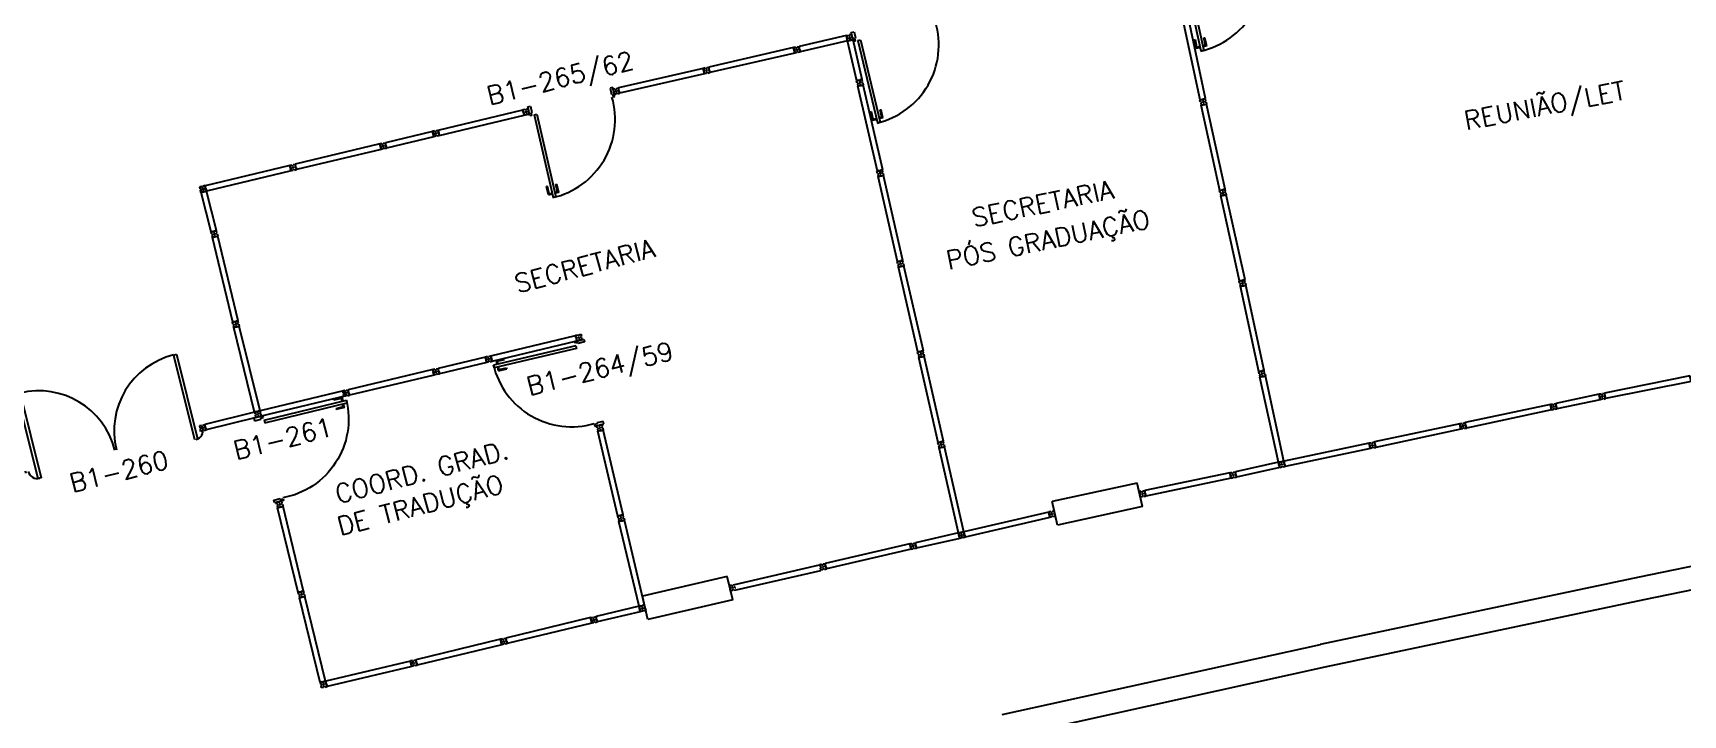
# Model space of a CAD drawing. Header units: millimetres. Extents: x 2958 to 3256, y 1036 to 1150.
# Drawn here: x 3011.17 to 3028.98, y 1114.37 to 1121.72 of the extents above; entities that cross this region are included whole.
import ezdxf

# ---------------------------------------------------------------- set-up
doc = ezdxf.new("R2010")
doc.units = ezdxf.units.MM
for name, color, linetype in [('BANC', 2, 'Continuous'), ('DIV', 2, 'Continuous'), ('ESC', 1, 'Continuous'), ('TEXTO', 2, 'Continuous'), ('TEXTO-ENDEREÇO', 2, 'Continuous')]:
    doc.layers.add(name, color=color, linetype=linetype)
doc.styles.add('UNB-100', font='simplex.shx', dxfattribs={"height": 0.2})
doc.styles.add('UNB-100-1', font='simplex.shx', dxfattribs={"height": 0.2})

# ---------------------------------------------------------------- blocks, each defined once
blk = doc.blocks.new('DIVMT-SLC')
for p, q in [((-0.03, 0.03), (-0.03, 0.006)), ((-0.008, 0.03), (-0.03, 0.03)), ((-0.0185, 0.006), (-0.03, 0.006)), ((-0.0185, -0.006), (-0.0185, 0.006)), ((-0.008, 0.03), (-0.008, 0.02)), ((-0.008, 0.02), (0.008, 0.02)), ((-0.0051, 0), (0.0051, 0)), ((0.0051, 0), (-0.0051, 0)), ((-0.0051, 0), (0.0051, 0)), ((0, -0.0051), (0, 0.0051)), ((0, 0.0051), (0, -0.0051)), ((0.008, 0.03), (0.008, 0.02)), ((0.008, 0.03), (0.03, 0.03)), ((0.0205, 0.006), (0.03, 0.006)), ((0.0205, -0.006), (0.0205, 0.006)), ((0.0205, 0.006), (0.0205, -0.006)), ((0.0205, 0.006), (0.03, 0.006)), ((0.97, 0.03), (0.03, 0.03)), ((0.03, 0.006), (0.03, 0.03)), ((0.03, -0.03), (0.03, 0.03)), ((0.03, -0.005), (0.03, 0.005)), ((0.97, -0.03), (0.97, 0.03)), ((0.97, 0.03), (0.97, 0.009)), ((0.97, 0.009), (0.97, 0.027)), ((0.9795, 0.006), (0.97, 0.006)), ((0.97, -0.005), (0.97, 0.005)), ((0.9795, 0.006), (0.9795, -0.006)), ((1.0051, 0), (0.9949, 0)), ((1, 0.0051), (1, -0.0051)), ((-0.0185, -0.006), (-0.03, -0.006)), ((-0.03, -0.03), (-0.03, -0.006)), ((-0.008, -0.03), (-0.03, -0.03)), ((-0.008, -0.03), (-0.008, -0.02)), ((-0.008, -0.02), (0.008, -0.02)), ((0.008, -0.03), (0.008, -0.02)), ((0.008, -0.03), (0.03, -0.03)), ((0.0205, -0.006), (0.03, -0.006)), ((0.0205, -0.006), (0.03, -0.006)), ((0.03, -0.006), (0.03, -0.03)), ((0.97, -0.03), (0.03, -0.03)), ((0.9795, -0.006), (0.97, -0.006)), ((0.97, -0.009), (0.97, -0.027))]:
    blk.add_line(p, q)
blk = doc.blocks.new('PDV2D-SLC')
at = {"layer": 'DIV'}
for p, q in [((0.03, 0.05), (0.06, 0.05)), ((0.03, 0.035), (0.03, 0.05)), ((0.03, -0.035), (0.03, 0.035)), ((0.06, 0.05), (0.06, -0.02)), ((0.941, 0.05), (0.941, -0.02)), ((0.971, 0.05), (0.941, 0.05)), ((0.971, 0.035), (0.971, 0.05)), ((0.971, -0.035), (0.971, 0.035)), ((0.03, -0.05), (0.03, -0.035)), ((0.05, -0.05), (0.03, -0.05)), ((0.05, -0.02), (0.06, -0.02)), ((0.05, -0.02), (0.05, -0.05)), ((0.079, -0.05), (0.109, -0.05)), ((0.079, -0.05), (0.079, -0.965)), ((0.109, -0.05), (0.109, -0.965)), ((0.951, -0.02), (0.941, -0.02)), ((0.951, -0.02), (0.951, -0.05)), ((0.951, -0.05), (0.971, -0.05)), ((0.971, -0.05), (0.971, -0.035)), ((0.109, -0.965), (0.079, -0.965))]:
    blk.add_line(p, q, dxfattribs=at)
at = {"layer": 'DIV', "color": 1}
for p, q in [((0.036, -0.925), (0.036, -0.835)), ((0.046, -0.835), (0.036, -0.835)), ((0.046, -0.915), (0.046, -0.835)), ((0.141, -0.915), (0.141, -0.835)), ((0.141, -0.835), (0.151, -0.835)), ((0.151, -0.925), (0.151, -0.835)), ((0.036, -0.925), (0.076, -0.925)), ((0.046, -0.915), (0.076, -0.915)), ((0.141, -0.915), (0.111, -0.915)), ((0.151, -0.925), (0.111, -0.925))]:
    blk.add_line(p, q, dxfattribs=at)
blk.add_arc((0.076, -0.1), 0.865, 270, 3.3214, dxfattribs=at)
blk = doc.blocks.new('ESCBSL-SLC')
for p, q in [((0.005, 3.105), (4.007, 3.105)), ((0.005, 3.105), (0.005, 2.905)), ((4.007, 3.105), (4.007, 0.005)), ((0.005, 2.905), (4.007, 2.905)), ((0.254, 1.755), (0.254, 2.905)), ((0.504, 1.755), (0.504, 2.905)), ((0.754, 1.755), (0.754, 2.905)), ((1.004, 1.755), (1.004, 2.905)), ((1.254, 1.755), (1.254, 2.905)), ((1.504, 1.755), (1.504, 2.905)), ((1.754, 1.755), (1.754, 2.905)), ((2.004, 1.755), (2.004, 2.905)), ((2.254, 1.755), (2.254, 2.905)), ((2.504, 1.755), (2.504, 2.905)), ((3.807, 2.905), (3.807, 0.005)), ((3.927, 2.905), (3.927, 0.005)), ((0.102, 1.755), (2.702, 1.755)), ((0.102, 1.755), (0.102, 1.655)), ((0.102, 1.655), (2.602, 1.655)), ((0.254, 1.555), (0.254, 1.655)), ((0.504, 1.555), (0.504, 1.655)), ((0.754, 1.555), (0.754, 1.655)), ((1.004, 1.555), (1.004, 1.655)), ((1.254, 1.555), (1.254, 1.655)), ((1.504, 1.555), (1.504, 1.655)), ((1.754, 1.555), (1.754, 1.655)), ((2.004, 1.555), (2.004, 1.655)), ((2.254, 1.555), (2.254, 1.655)), ((2.504, 1.252), (2.504, 1.655)), ((2.602, 1.655), (2.602, 1.252)), ((2.702, 1.755), (2.702, 1.152)), ((0.254, 1.555), (0.747, 1.555)), ((0.747, 1.555), (1.533, 1.555)), ((1.468, 1.555), (1.745, 1.555)), ((1.745, 1.555), (2.504, 1.555)), ((0.102, 1.252), (2.602, 1.252)), ((0.102, 1.252), (0.102, 1.152)), ((0.254, 1.352), (2.504, 1.352)), ((0.254, 1.252), (0.254, 1.352)), ((0.504, 1.252), (0.504, 1.352)), ((0.754, 1.252), (0.754, 1.352)), ((1.004, 1.252), (1.004, 1.352)), ((1.254, 1.252), (1.254, 1.352)), ((1.504, 1.252), (1.504, 1.352)), ((1.754, 1.252), (1.754, 1.352)), ((2.004, 1.252), (2.004, 1.352)), ((2.254, 1.252), (2.254, 1.352)), ((0.102, 1.152), (2.702, 1.152)), ((0.254, 0.005), (0.254, 1.152)), ((0.504, 0.005), (0.504, 1.152)), ((0.754, 0.005), (0.754, 1.152)), ((1.004, 0.005), (1.004, 1.152)), ((1.254, 0.005), (1.254, 1.152)), ((1.504, 0.005), (1.504, 1.152)), ((1.754, 0.005), (1.754, 1.152)), ((2.004, 0.005), (2.004, 1.152)), ((2.254, 0.005), (2.254, 1.152)), ((2.504, 0.005), (2.504, 1.152))]:
    blk.add_line(p, q)
blk = doc.blocks.new('PDVDP-SLC')
for p, q in [((0.112, 0.84), (0.112, -0.1)), ((0.147, 0.84), (0.112, 0.84)), ((0.147, 0.84), (0.147, -0.1)), ((1.853, 0.84), (1.888, 0.84)), ((1.853, 0.84), (1.853, -0.1)), ((1.888, 0.84), (1.888, -0.1)), ((0.009, 0), (-0.009, 0)), ((0, -0.012), (0, 0.01)), ((0.147, -0.1), (0.112, -0.1))]:
    blk.add_line(p, q)
for centre, radius, start, end in [((0.148, -0.002), 0.843, 0, 90), ((1.853, -0.002), 0.843, 90, 180), ((0.131, 0), 0.101, 180, 270), ((1.87, 0), 0.101, 270, 0)]:
    blk.add_arc(centre, radius, start, end)
blk = doc.blocks.new('MTT-SLC')
for p, q in [((-0.008, 0.03), (-0.03, 0.03)), ((-0.03, 0.03), (-0.03, 0.006)), ((-0.0185, 0.006), (-0.03, 0.006)), ((-0.0185, -0.006), (-0.0185, 0.006)), ((-0.008, 0.03), (-0.008, 0.02)), ((-0.008, 0.02), (0.008, 0.02)), ((-0.0051, 0), (0.0051, 0)), ((0, -0.0051), (0, 0.0051)), ((0.008, 0.03), (0.03, 0.03)), ((0.008, 0.03), (0.008, 0.02)), ((0.0205, -0.006), (0.0205, 0.006)), ((0.0205, 0.006), (0.03, 0.006)), ((0.03, 0.006), (0.03, 0.03)), ((-0.03, -0.03), (-0.03, -0.006)), ((-0.0185, -0.006), (-0.03, -0.006)), ((-0.008, -0.03), (-0.03, -0.03)), ((-0.008, -0.02), (0.008, -0.02)), ((-0.008, -0.03), (-0.008, -0.02)), ((0.008, -0.03), (0.008, -0.02)), ((0.008, -0.03), (0.03, -0.03)), ((0.0205, -0.006), (0.03, -0.006)), ((0.03, -0.006), (0.03, -0.03))]:
    blk.add_line(p, q)

msp = doc.modelspace()

# ---------------------------------------------------------------- linework, layer by layer
at = {"layer": 'BANC'}
for p, q in [((3031.955, 1116.553), (3028.507, 1115.854)), ((3032.005, 1116.308), (3028.557, 1115.609)), ((3028.505, 1115.853), (3025.063, 1115.125)), ((3028.557, 1115.609), (3025.114, 1114.88)), ((3025.061, 1115.124), (3021.625, 1114.366)), ((3025.114, 1114.88), (3021.679, 1114.122))]:
    msp.add_line(p, q, dxfattribs=at)
at = {"layer": 'DIV'}
for p, q in [((3019.4, 1121.569), (3019.379, 1121.564)), ((3019.379, 1121.564), (3019.384, 1121.541)), ((3019.395, 1121.544), (3019.384, 1121.541)), ((3019.398, 1121.532), (3019.395, 1121.544)), ((3019.4, 1121.569), (3019.402, 1121.56)), ((3019.402, 1121.56), (3019.418, 1121.563)), ((3019.41, 1121.541), (3019.42, 1121.543)), ((3019.42, 1121.543), (3019.41, 1121.541)), ((3019.41, 1121.541), (3019.42, 1121.543)), ((3019.413, 1121.547), (3019.416, 1121.537)), ((3019.416, 1121.537), (3019.413, 1121.547)), ((3019.416, 1121.573), (3019.437, 1121.578)), ((3019.416, 1121.573), (3019.418, 1121.563)), ((3019.433, 1121.552), (3019.443, 1121.554)), ((3019.433, 1121.552), (3019.443, 1121.554)), ((3019.433, 1121.552), (3019.436, 1121.541)), ((3019.436, 1121.541), (3019.433, 1121.552)), ((3019.436, 1121.541), (3019.445, 1121.543)), ((3019.436, 1121.541), (3019.445, 1121.543)), ((3019.948, 1121.695), (3019.437, 1121.578)), ((3019.451, 1121.519), (3019.437, 1121.578)), ((3019.443, 1121.554), (3019.437, 1121.578)), ((3019.445, 1121.544), (3019.443, 1121.553)), ((3019.445, 1121.543), (3019.451, 1121.519)), ((3019.961, 1121.637), (3019.451, 1121.519)), ((3019.948, 1121.695), (3019.971, 1121.7)), ((3019.948, 1121.695), (3019.971, 1121.7)), ((3019.948, 1121.695), (3019.972, 1121.7)), ((3019.961, 1121.637), (3019.948, 1121.695)), ((3019.948, 1121.695), (3019.953, 1121.675)), ((3019.953, 1121.674), (3019.948, 1121.695)), ((3019.953, 1121.674), (3019.948, 1121.695)), ((3019.953, 1121.674), (3019.948, 1121.695)), ((3019.953, 1121.675), (3019.949, 1121.692)), ((3019.953, 1121.674), (3019.963, 1121.676)), ((3019.953, 1121.674), (3019.963, 1121.676)), ((3019.953, 1121.674), (3019.963, 1121.676)), ((3019.963, 1121.674), (3019.953, 1121.672)), ((3019.956, 1121.661), (3019.954, 1121.671)), ((3019.965, 1121.662), (3019.956, 1121.66)), ((3019.957, 1121.658), (3019.966, 1121.66)), ((3019.957, 1121.658), (3019.966, 1121.66)), ((3019.957, 1121.658), (3019.966, 1121.66)), ((3019.957, 1121.658), (3019.962, 1121.637)), ((3019.957, 1121.658), (3019.962, 1121.637)), ((3019.957, 1121.658), (3019.961, 1121.637)), ((3019.957, 1121.657), (3019.961, 1121.64)), ((3019.961, 1121.637), (3020.02, 1121.65)), ((3019.985, 1121.642), (3019.961, 1121.637)), ((3020.062, 1121.208), (3019.961, 1121.637)), ((3019.962, 1121.637), (3020.02, 1121.65)), ((3019.962, 1121.637), (3020.02, 1121.65)), ((3019.985, 1121.642), (3019.962, 1121.637)), ((3019.985, 1121.642), (3019.962, 1121.637)), ((3019.963, 1121.676), (3019.966, 1121.66)), ((3019.963, 1121.676), (3019.966, 1121.66)), ((3019.963, 1121.676), (3019.966, 1121.66)), ((3019.963, 1121.674), (3019.965, 1121.662)), ((3019.974, 1121.689), (3019.971, 1121.7)), ((3019.974, 1121.689), (3019.971, 1121.7)), ((3019.974, 1121.689), (3019.972, 1121.7)), ((3019.974, 1121.689), (3019.986, 1121.692)), ((3019.974, 1121.689), (3019.986, 1121.692)), ((3019.974, 1121.689), (3019.986, 1121.692)), ((3019.989, 1121.674), (3019.979, 1121.671)), ((3019.989, 1121.674), (3019.979, 1121.671)), ((3019.979, 1121.671), (3019.989, 1121.674)), ((3019.979, 1121.671), (3019.989, 1121.674)), ((3019.989, 1121.674), (3019.979, 1121.671)), ((3019.979, 1121.671), (3019.989, 1121.674)), ((3019.989, 1121.674), (3019.979, 1121.671)), ((3020.006, 1121.709), (3019.983, 1121.703)), ((3020.006, 1121.709), (3019.983, 1121.703)), ((3020.007, 1121.708), (3019.983, 1121.703)), ((3019.986, 1121.692), (3019.983, 1121.703)), ((3019.986, 1121.692), (3019.983, 1121.703)), ((3019.986, 1121.692), (3019.983, 1121.703)), ((3019.983, 1121.677), (3019.985, 1121.668)), ((3019.983, 1121.677), (3019.985, 1121.668)), ((3019.985, 1121.668), (3019.983, 1121.677)), ((3019.983, 1121.677), (3019.985, 1121.668)), ((3019.983, 1121.677), (3019.985, 1121.668)), ((3019.985, 1121.668), (3019.983, 1121.677)), ((3019.983, 1121.677), (3019.985, 1121.668)), ((3019.983, 1121.677), (3019.985, 1121.668)), ((3019.985, 1121.668), (3019.983, 1121.677)), ((3019.983, 1121.677), (3019.985, 1121.668)), ((3019.995, 1121.654), (3019.983, 1121.651)), ((3019.983, 1121.651), (3019.995, 1121.654)), ((3019.983, 1121.651), (3019.995, 1121.654)), ((3019.995, 1121.654), (3019.983, 1121.651)), ((3019.983, 1121.651), (3019.994, 1121.654)), ((3019.994, 1121.654), (3019.983, 1121.651)), ((3019.983, 1121.651), (3019.985, 1121.642)), ((3019.983, 1121.651), (3019.985, 1121.642)), ((3019.983, 1121.651), (3019.985, 1121.642)), ((3019.983, 1121.651), (3019.985, 1121.642)), ((3019.983, 1121.651), (3019.985, 1121.642)), ((3019.983, 1121.651), (3019.985, 1121.642)), ((3019.986, 1121.642), (3019.996, 1121.644)), ((3019.986, 1121.642), (3019.996, 1121.644)), ((3019.986, 1121.642), (3019.996, 1121.644)), ((3019.994, 1121.654), (3019.997, 1121.645)), ((3019.994, 1121.654), (3019.997, 1121.645)), ((3019.995, 1121.654), (3019.997, 1121.645)), ((3019.995, 1121.654), (3019.997, 1121.645)), ((3019.995, 1121.654), (3019.997, 1121.645)), ((3019.995, 1121.654), (3019.997, 1121.645)), ((3019.997, 1121.645), (3020.02, 1121.65)), ((3019.997, 1121.645), (3020.02, 1121.65)), ((3019.997, 1121.645), (3020.02, 1121.65)), ((3020.011, 1121.687), (3020.002, 1121.685)), ((3020.011, 1121.687), (3020.002, 1121.685)), ((3020.012, 1121.687), (3020.002, 1121.685)), ((3020.002, 1121.685), (3020.005, 1121.669)), ((3020.002, 1121.685), (3020.005, 1121.669)), ((3020.002, 1121.685), (3020.005, 1121.669)), ((3020.015, 1121.672), (3020.005, 1121.669)), ((3020.015, 1121.672), (3020.005, 1121.669)), ((3020.015, 1121.671), (3020.005, 1121.669)), ((3020.011, 1121.687), (3020.006, 1121.709)), ((3020.011, 1121.687), (3020.006, 1121.709)), ((3020.012, 1121.687), (3020.007, 1121.708)), ((3020.015, 1121.672), (3020.02, 1121.65)), ((3020.015, 1121.672), (3020.02, 1121.65)), ((3020.015, 1121.671), (3020.02, 1121.65)), ((3020.12, 1121.222), (3020.02, 1121.65)), ((3019.398, 1121.532), (3019.387, 1121.529)), ((3019.392, 1121.506), (3019.387, 1121.529)), ((3019.413, 1121.511), (3019.392, 1121.506)), ((3019.411, 1121.521), (3019.427, 1121.524)), ((3019.413, 1121.511), (3019.411, 1121.521)), ((3019.429, 1121.514), (3019.427, 1121.524)), ((3019.429, 1121.514), (3019.451, 1121.519)), ((3020.062, 1121.208), (3020.12, 1121.222)), ((3020.082, 1121.213), (3020.065, 1121.209)), ((3020.087, 1121.204), (3020.085, 1121.214)), ((3020.086, 1121.214), (3020.096, 1121.216)), ((3020.099, 1121.207), (3020.087, 1121.204)), ((3020.103, 1121.187), (3020.093, 1121.185)), ((3020.099, 1121.207), (3020.097, 1121.216)), ((3020.099, 1121.181), (3020.097, 1121.191)), ((3020.12, 1121.222), (3020.1, 1121.217)), ((3020.1, 1121.217), (3020.117, 1121.221)), ((3016.469, 1120.835), (3016.527, 1120.849)), ((3016.492, 1120.84), (3016.469, 1120.835)), ((3016.496, 1120.872), (3016.486, 1120.87)), ((3016.496, 1120.872), (3016.486, 1120.87)), ((3016.486, 1120.87), (3016.496, 1120.872)), ((3016.489, 1120.876), (3016.492, 1120.866)), ((3016.489, 1120.876), (3016.492, 1120.866)), ((3016.492, 1120.866), (3016.489, 1120.876)), ((3016.489, 1120.876), (3016.492, 1120.866)), ((3016.49, 1120.849), (3016.501, 1120.852)), ((3016.49, 1120.849), (3016.492, 1120.84)), ((3016.501, 1120.852), (3016.504, 1120.843)), ((3015.482, 1120.661), (3014.972, 1120.539)), ((3015.482, 1120.661), (3015.487, 1120.64)), ((3015.496, 1120.602), (3015.482, 1120.661)), ((3015.487, 1120.64), (3015.482, 1120.658)), ((3014.935, 1120.53), (3014.913, 1120.525)), ((3014.913, 1120.525), (3014.919, 1120.502)), ((3014.93, 1120.505), (3014.919, 1120.502)), ((3014.933, 1120.493), (3014.922, 1120.49)), ((3014.927, 1120.467), (3014.922, 1120.49)), ((3014.949, 1120.472), (3014.927, 1120.467)), ((3014.933, 1120.493), (3014.93, 1120.505)), ((3014.935, 1120.53), (3014.937, 1120.521)), ((3014.937, 1120.521), (3014.953, 1120.524)), ((3014.945, 1120.502), (3014.955, 1120.504)), ((3014.955, 1120.504), (3014.945, 1120.502)), ((3014.945, 1120.502), (3014.955, 1120.504)), ((3014.946, 1120.482), (3014.962, 1120.485)), ((3014.949, 1120.472), (3014.946, 1120.482)), ((3014.948, 1120.508), (3014.951, 1120.498)), ((3014.951, 1120.498), (3014.948, 1120.508)), ((3014.95, 1120.534), (3014.972, 1120.539)), ((3014.95, 1120.534), (3014.953, 1120.524)), ((3014.964, 1120.476), (3014.962, 1120.485)), ((3014.964, 1120.476), (3014.986, 1120.481)), ((3014.968, 1120.514), (3014.977, 1120.516)), ((3014.968, 1120.514), (3014.977, 1120.516)), ((3014.968, 1120.514), (3014.971, 1120.502)), ((3014.971, 1120.502), (3014.968, 1120.514)), ((3014.971, 1120.502), (3014.98, 1120.504)), ((3014.971, 1120.502), (3014.98, 1120.504)), ((3014.986, 1120.481), (3014.972, 1120.539)), ((3014.977, 1120.516), (3014.972, 1120.539)), ((3014.98, 1120.505), (3014.978, 1120.515)), ((3014.98, 1120.504), (3014.986, 1120.481)), ((3015.496, 1120.602), (3014.986, 1120.481)), ((3015.497, 1120.64), (3015.487, 1120.638)), ((3015.49, 1120.627), (3015.488, 1120.637)), ((3015.499, 1120.628), (3015.49, 1120.626)), ((3015.491, 1120.623), (3015.495, 1120.605)), ((3015.497, 1120.64), (3015.499, 1120.628)), ((3015.523, 1120.64), (3015.513, 1120.637)), ((3015.517, 1120.644), (3015.519, 1120.634)), ((3012.968, 1120.061), (3012.991, 1120.067)), ((3012.973, 1120.04), (3012.968, 1120.061)), ((3012.973, 1120.04), (3012.983, 1120.042)), ((3012.977, 1120.024), (3012.987, 1120.027)), ((3012.977, 1120.024), (3012.982, 1120.003)), ((3012.982, 1120.003), (3013.041, 1120.017)), ((3013.006, 1120.009), (3012.982, 1120.003)), ((3013.09, 1119.576), (3012.982, 1120.003)), ((3012.983, 1120.042), (3012.987, 1120.027)), ((3012.994, 1120.056), (3012.991, 1120.067)), ((3012.994, 1120.056), (3013.005, 1120.059)), ((3012.999, 1120.038), (3013.009, 1120.04)), ((3013.009, 1120.04), (3012.999, 1120.038)), ((3013.026, 1120.076), (3013.003, 1120.07)), ((3013.005, 1120.059), (3013.003, 1120.07)), ((3013.003, 1120.044), (3013.005, 1120.034)), ((3013.005, 1120.034), (3013.003, 1120.044)), ((3013.003, 1120.044), (3013.005, 1120.034)), ((3013.003, 1120.018), (3013.015, 1120.021)), ((3013.015, 1120.021), (3013.003, 1120.018)), ((3013.003, 1120.018), (3013.006, 1120.009)), ((3013.003, 1120.018), (3013.006, 1120.009)), ((3013.007, 1120.009), (3013.016, 1120.011)), ((3013.015, 1120.021), (3013.017, 1120.012)), ((3013.015, 1120.021), (3013.017, 1120.012)), ((3013.017, 1120.012), (3013.041, 1120.017)), ((3013.031, 1120.054), (3013.022, 1120.052)), ((3013.022, 1120.052), (3013.025, 1120.036)), ((3013.035, 1120.039), (3013.025, 1120.036)), ((3013.031, 1120.054), (3013.026, 1120.076)), ((3013.035, 1120.039), (3013.041, 1120.017)), ((3013.149, 1119.591), (3013.041, 1120.017)), ((3013.09, 1119.576), (3013.149, 1119.591)), ((3013.111, 1119.581), (3013.093, 1119.577)), ((3013.116, 1119.573), (3013.114, 1119.582)), ((3013.115, 1119.582), (3013.124, 1119.585)), ((3013.128, 1119.576), (3013.116, 1119.573)), ((3013.128, 1119.576), (3013.125, 1119.585)), ((3013.149, 1119.591), (3013.128, 1119.586)), ((3013.128, 1119.586), (3013.146, 1119.59)), ((3013.132, 1119.556), (3013.122, 1119.553)), ((3013.128, 1119.55), (3013.126, 1119.559)), ((3016.052, 1118.227), (3015.542, 1118.105)), ((3016.066, 1118.168), (3015.556, 1118.047)), ((3016.066, 1118.168), (3016.052, 1118.227)), ((3016.052, 1118.227), (3016.057, 1118.206)), ((3016.057, 1118.206), (3016.052, 1118.224)), ((3016.066, 1118.206), (3016.057, 1118.203)), ((3016.06, 1118.193), (3016.057, 1118.202)), ((3016.069, 1118.194), (3016.06, 1118.192)), ((3016.061, 1118.189), (3016.065, 1118.171)), ((3016.066, 1118.206), (3016.069, 1118.194)), ((3016.093, 1118.206), (3016.083, 1118.203)), ((3016.087, 1118.209), (3016.089, 1118.2)), ((3015.505, 1118.096), (3015.483, 1118.091)), ((3015.483, 1118.091), (3015.489, 1118.068)), ((3015.5, 1118.07), (3015.489, 1118.068)), ((3015.503, 1118.059), (3015.492, 1118.056)), ((3015.497, 1118.033), (3015.492, 1118.056)), ((3015.519, 1118.038), (3015.497, 1118.033)), ((3015.503, 1118.059), (3015.5, 1118.07)), ((3015.505, 1118.096), (3015.507, 1118.086)), ((3015.507, 1118.086), (3015.523, 1118.09)), ((3015.515, 1118.068), (3015.524, 1118.07)), ((3015.524, 1118.07), (3015.515, 1118.068)), ((3015.515, 1118.068), (3015.524, 1118.07)), ((3015.516, 1118.048), (3015.532, 1118.051)), ((3015.519, 1118.038), (3015.516, 1118.048)), ((3015.521, 1118.064), (3015.518, 1118.074)), ((3015.518, 1118.074), (3015.521, 1118.064)), ((3015.52, 1118.1), (3015.542, 1118.105)), ((3015.52, 1118.1), (3015.523, 1118.09)), ((3015.534, 1118.042), (3015.532, 1118.051)), ((3015.534, 1118.042), (3015.556, 1118.047)), ((3015.538, 1118.079), (3015.547, 1118.082)), ((3015.538, 1118.079), (3015.547, 1118.082)), ((3015.541, 1118.068), (3015.538, 1118.079)), ((3015.538, 1118.079), (3015.541, 1118.068)), ((3015.541, 1118.068), (3015.55, 1118.07)), ((3015.541, 1118.068), (3015.55, 1118.07)), ((3015.547, 1118.082), (3015.542, 1118.105)), ((3015.556, 1118.047), (3015.542, 1118.105)), ((3015.55, 1118.071), (3015.547, 1118.081)), ((3015.55, 1118.07), (3015.556, 1118.047)), ((3028.074, 1117.825), (3027.607, 1117.726)), ((3028.086, 1117.766), (3028.074, 1117.825)), ((3028.074, 1117.825), (3028.078, 1117.804)), ((3028.078, 1117.804), (3028.075, 1117.822)), ((3028.088, 1117.803), (3028.079, 1117.801)), ((3028.081, 1117.791), (3028.079, 1117.8)), ((3028.088, 1117.803), (3028.091, 1117.792)), ((3028.114, 1117.803), (3028.104, 1117.801)), ((3028.108, 1117.807), (3028.111, 1117.797)), ((3013.561, 1117.632), (3013.023, 1117.498)), ((3027.57, 1117.718), (3027.548, 1117.714)), ((3027.548, 1117.714), (3027.553, 1117.69)), ((3027.564, 1117.693), (3027.553, 1117.69)), ((3027.567, 1117.681), (3027.556, 1117.678)), ((3027.561, 1117.655), (3027.556, 1117.678)), ((3027.582, 1117.659), (3027.561, 1117.655)), ((3027.567, 1117.681), (3027.564, 1117.693)), ((3027.57, 1117.718), (3027.572, 1117.708)), ((3027.572, 1117.708), (3027.587, 1117.712)), ((3027.579, 1117.689), (3027.589, 1117.692)), ((3027.589, 1117.692), (3027.579, 1117.689)), ((3027.579, 1117.689), (3027.589, 1117.692)), ((3027.58, 1117.669), (3027.596, 1117.673)), ((3027.582, 1117.659), (3027.58, 1117.669)), ((3027.583, 1117.695), (3027.585, 1117.686)), ((3027.585, 1117.686), (3027.583, 1117.695)), ((3027.585, 1117.722), (3027.607, 1117.726)), ((3027.585, 1117.722), (3027.587, 1117.712)), ((3027.598, 1117.663), (3027.596, 1117.673)), ((3027.598, 1117.663), (3027.619, 1117.667)), ((3027.602, 1117.701), (3027.612, 1117.703)), ((3027.602, 1117.701), (3027.612, 1117.703)), ((3027.602, 1117.701), (3027.605, 1117.689)), ((3027.605, 1117.689), (3027.602, 1117.701)), ((3027.605, 1117.689), (3027.614, 1117.691)), ((3027.605, 1117.689), (3027.614, 1117.691)), ((3027.619, 1117.667), (3027.607, 1117.726)), ((3027.612, 1117.703), (3027.607, 1117.726)), ((3027.614, 1117.692), (3027.612, 1117.702)), ((3027.614, 1117.691), (3027.619, 1117.667)), ((3028.086, 1117.766), (3027.619, 1117.667)), ((3028.091, 1117.792), (3028.081, 1117.79)), ((3028.082, 1117.787), (3028.086, 1117.769)), ((3012.986, 1117.489), (3012.965, 1117.484)), ((3012.965, 1117.484), (3012.97, 1117.46)), ((3012.982, 1117.463), (3012.97, 1117.46)), ((3012.985, 1117.452), (3012.973, 1117.449)), ((3012.979, 1117.425), (3012.973, 1117.449)), ((3012.985, 1117.452), (3012.982, 1117.463)), ((3012.986, 1117.489), (3012.988, 1117.479)), ((3012.988, 1117.479), (3013.004, 1117.483)), ((3012.996, 1117.461), (3013.006, 1117.463)), ((3013.006, 1117.463), (3012.996, 1117.461)), ((3012.996, 1117.461), (3013.006, 1117.463)), ((3012.998, 1117.441), (3013.014, 1117.444)), ((3013.001, 1117.431), (3012.998, 1117.441)), ((3013, 1117.467), (3013.002, 1117.457)), ((3013.002, 1117.457), (3013, 1117.467)), ((3013.001, 1117.493), (3013.023, 1117.498)), ((3013.001, 1117.493), (3013.004, 1117.483)), ((3013.016, 1117.435), (3013.014, 1117.444)), ((3013.016, 1117.435), (3013.037, 1117.44)), ((3013.019, 1117.473), (3013.029, 1117.475)), ((3013.019, 1117.473), (3013.029, 1117.475)), ((3013.019, 1117.473), (3013.022, 1117.461)), ((3013.022, 1117.461), (3013.019, 1117.473)), ((3013.022, 1117.461), (3013.032, 1117.463)), ((3013.022, 1117.461), (3013.032, 1117.463)), ((3013.037, 1117.44), (3013.023, 1117.498)), ((3013.029, 1117.475), (3013.023, 1117.498)), ((3013.031, 1117.464), (3013.029, 1117.474)), ((3013.032, 1117.463), (3013.037, 1117.44)), ((3013.576, 1117.574), (3013.037, 1117.44)), ((3013.001, 1117.431), (3012.979, 1117.425)), ((3024.613, 1117.092), (3024.147, 1116.989)), ((3024.626, 1117.034), (3024.613, 1117.092)), ((3024.613, 1117.092), (3024.617, 1117.072)), ((3024.617, 1117.072), (3024.614, 1117.089)), ((3024.11, 1116.981), (3024.088, 1116.976)), ((3024.088, 1116.976), (3024.093, 1116.953)), ((3024.104, 1116.955), (3024.093, 1116.953)), ((3024.107, 1116.944), (3024.096, 1116.941)), ((3024.101, 1116.918), (3024.096, 1116.941)), ((3024.123, 1116.923), (3024.101, 1116.918)), ((3024.107, 1116.944), (3024.104, 1116.955)), ((3024.11, 1116.981), (3024.112, 1116.971)), ((3024.112, 1116.971), (3024.127, 1116.975)), ((3024.119, 1116.952), (3024.129, 1116.955)), ((3024.129, 1116.955), (3024.119, 1116.952)), ((3024.119, 1116.952), (3024.129, 1116.955)), ((3024.12, 1116.932), (3024.136, 1116.936)), ((3024.123, 1116.923), (3024.12, 1116.932)), ((3024.123, 1116.959), (3024.125, 1116.949)), ((3024.125, 1116.949), (3024.123, 1116.959)), ((3024.125, 1116.985), (3024.147, 1116.989)), ((3024.125, 1116.985), (3024.127, 1116.975)), ((3024.138, 1116.926), (3024.136, 1116.936)), ((3024.138, 1116.926), (3024.16, 1116.931)), ((3024.143, 1116.964), (3024.152, 1116.966)), ((3024.143, 1116.964), (3024.152, 1116.966)), ((3024.143, 1116.964), (3024.145, 1116.952)), ((3024.145, 1116.952), (3024.143, 1116.964)), ((3024.145, 1116.952), (3024.154, 1116.954)), ((3024.145, 1116.952), (3024.154, 1116.954)), ((3024.16, 1116.931), (3024.147, 1116.989)), ((3024.152, 1116.966), (3024.147, 1116.989)), ((3024.154, 1116.955), (3024.152, 1116.965)), ((3024.154, 1116.954), (3024.16, 1116.931)), ((3024.626, 1117.034), (3024.16, 1116.931)), ((3024.627, 1117.071), (3024.618, 1117.069)), ((3024.62, 1117.058), (3024.618, 1117.068)), ((3024.63, 1117.059), (3024.621, 1117.057)), ((3024.621, 1117.054), (3024.625, 1117.036)), ((3024.627, 1117.071), (3024.63, 1117.059)), ((3024.654, 1117.07), (3024.644, 1117.068)), ((3024.648, 1117.074), (3024.65, 1117.064)), ((3023.089, 1116.867), (3022.17, 1116.667)), ((3023.144, 1116.613), (3023.089, 1116.867)), ((3022.155, 1116.561), (3022.133, 1116.556)), ((3022.133, 1116.556), (3022.138, 1116.533)), ((3022.155, 1116.561), (3022.157, 1116.551)), ((3022.157, 1116.551), (3022.172, 1116.554)), ((3022.226, 1116.413), (3022.17, 1116.667)), ((3022.17, 1116.564), (3022.192, 1116.569)), ((3022.17, 1116.564), (3022.172, 1116.554)), ((3023.144, 1116.613), (3022.226, 1116.413)), ((3022.149, 1116.535), (3022.138, 1116.533)), ((3022.152, 1116.523), (3022.141, 1116.521)), ((3022.146, 1116.497), (3022.141, 1116.521)), ((3022.167, 1116.502), (3022.146, 1116.497)), ((3022.152, 1116.523), (3022.149, 1116.535)), ((3022.164, 1116.532), (3022.174, 1116.534)), ((3022.174, 1116.534), (3022.164, 1116.532)), ((3022.164, 1116.532), (3022.174, 1116.534)), ((3022.165, 1116.512), (3022.181, 1116.515)), ((3022.167, 1116.502), (3022.165, 1116.512)), ((3022.17, 1116.528), (3022.168, 1116.538)), ((3022.168, 1116.538), (3022.17, 1116.528)), ((3022.183, 1116.506), (3022.181, 1116.515)), ((3022.183, 1116.506), (3022.205, 1116.51)), ((3022.188, 1116.543), (3022.197, 1116.545)), ((3022.188, 1116.543), (3022.197, 1116.545)), ((3022.19, 1116.532), (3022.188, 1116.543)), ((3022.188, 1116.543), (3022.19, 1116.532)), ((3022.19, 1116.532), (3022.199, 1116.534)), ((3022.19, 1116.532), (3022.199, 1116.534)), ((3020.656, 1116.215), (3020.634, 1116.21)), ((3020.634, 1116.21), (3020.64, 1116.186)), ((3020.656, 1116.215), (3020.658, 1116.205)), ((3020.658, 1116.205), (3020.674, 1116.208)), ((3020.669, 1116.192), (3020.672, 1116.182)), ((3020.672, 1116.182), (3020.669, 1116.192)), ((3020.672, 1116.218), (3020.693, 1116.223)), ((3020.672, 1116.218), (3020.674, 1116.208)), ((3020.689, 1116.198), (3020.698, 1116.2)), ((3020.689, 1116.198), (3020.698, 1116.2)), ((3020.689, 1116.198), (3020.692, 1116.186)), ((3020.692, 1116.186), (3020.689, 1116.198)), ((3021.158, 1116.33), (3020.693, 1116.223)), ((3020.706, 1116.165), (3020.693, 1116.223)), ((3020.698, 1116.2), (3020.693, 1116.223)), ((3020.701, 1116.189), (3020.699, 1116.199)), ((3021.172, 1116.271), (3020.706, 1116.165)), ((3021.172, 1116.271), (3021.158, 1116.33)), ((3021.158, 1116.33), (3021.163, 1116.309)), ((3021.163, 1116.309), (3021.159, 1116.327)), ((3021.173, 1116.309), (3021.164, 1116.306)), ((3021.166, 1116.296), (3021.164, 1116.305)), ((3021.176, 1116.297), (3021.166, 1116.295)), ((3021.167, 1116.292), (3021.171, 1116.274)), ((3021.173, 1116.309), (3021.176, 1116.297)), ((3021.199, 1116.308), (3021.189, 1116.306)), ((3021.193, 1116.312), (3021.195, 1116.302)), ((3020.651, 1116.189), (3020.64, 1116.186)), ((3020.654, 1116.177), (3020.643, 1116.175)), ((3020.648, 1116.151), (3020.643, 1116.175)), ((3020.669, 1116.156), (3020.648, 1116.151)), ((3020.654, 1116.177), (3020.651, 1116.189)), ((3020.665, 1116.186), (3020.675, 1116.188)), ((3020.675, 1116.188), (3020.665, 1116.186)), ((3020.665, 1116.186), (3020.675, 1116.188)), ((3020.667, 1116.166), (3020.683, 1116.169)), ((3020.669, 1116.156), (3020.667, 1116.166)), ((3020.685, 1116.16), (3020.683, 1116.169)), ((3020.685, 1116.16), (3020.706, 1116.165)), ((3020.692, 1116.186), (3020.701, 1116.188)), ((3020.692, 1116.186), (3020.701, 1116.188)), ((3020.701, 1116.188), (3020.706, 1116.165)), ((3018.662, 1115.861), (3017.746, 1115.649)), ((3018.721, 1115.608), (3018.662, 1115.861)), ((3018.744, 1115.774), (3019.66, 1115.984)), ((3018.757, 1115.716), (3019.674, 1115.925)), ((3018.707, 1115.766), (3018.685, 1115.761)), ((3018.685, 1115.761), (3018.691, 1115.738)), ((3018.702, 1115.74), (3018.691, 1115.738)), ((3018.705, 1115.729), (3018.694, 1115.726)), ((3018.699, 1115.703), (3018.694, 1115.726)), ((3018.72, 1115.708), (3018.699, 1115.703)), ((3018.705, 1115.729), (3018.702, 1115.74)), ((3018.707, 1115.766), (3018.709, 1115.756)), ((3018.709, 1115.756), (3018.725, 1115.76)), ((3018.716, 1115.737), (3018.726, 1115.74)), ((3018.726, 1115.74), (3018.716, 1115.737)), ((3018.716, 1115.737), (3018.726, 1115.74)), ((3018.718, 1115.717), (3018.734, 1115.721)), ((3018.72, 1115.708), (3018.718, 1115.717)), ((3018.723, 1115.734), (3018.72, 1115.744)), ((3018.72, 1115.744), (3018.723, 1115.734)), ((3018.722, 1115.77), (3018.744, 1115.775)), ((3018.722, 1115.77), (3018.725, 1115.76)), ((3018.736, 1115.711), (3018.734, 1115.721)), ((3018.736, 1115.711), (3018.757, 1115.716)), ((3018.74, 1115.749), (3018.749, 1115.751)), ((3018.74, 1115.749), (3018.749, 1115.751)), ((3018.743, 1115.737), (3018.74, 1115.749)), ((3018.74, 1115.749), (3018.743, 1115.737)), ((3018.743, 1115.737), (3018.752, 1115.74)), ((3018.743, 1115.737), (3018.752, 1115.74)), ((3017.71, 1115.538), (3017.246, 1115.428)), ((3017.724, 1115.48), (3017.26, 1115.369)), ((3017.71, 1115.538), (3017.715, 1115.518)), ((3017.724, 1115.48), (3017.71, 1115.538)), ((3017.715, 1115.518), (3017.711, 1115.535)), ((3017.725, 1115.517), (3017.716, 1115.515)), ((3017.718, 1115.504), (3017.716, 1115.514)), ((3017.728, 1115.505), (3017.719, 1115.503)), ((3017.719, 1115.5), (3017.724, 1115.483)), ((3017.725, 1115.517), (3017.728, 1115.505)), ((3017.751, 1115.517), (3017.742, 1115.515)), ((3017.745, 1115.521), (3017.748, 1115.511)), ((3017.805, 1115.396), (3017.746, 1115.649)), ((3018.721, 1115.608), (3017.805, 1115.396)), ((3017.209, 1115.419), (3017.188, 1115.414)), ((3017.188, 1115.414), (3017.193, 1115.39)), ((3017.204, 1115.393), (3017.193, 1115.39)), ((3017.207, 1115.381), (3017.196, 1115.379)), ((3017.201, 1115.355), (3017.196, 1115.379)), ((3017.223, 1115.36), (3017.201, 1115.355)), ((3017.207, 1115.381), (3017.204, 1115.393)), ((3017.209, 1115.419), (3017.211, 1115.409)), ((3017.211, 1115.409), (3017.227, 1115.413)), ((3017.219, 1115.39), (3017.229, 1115.393)), ((3017.229, 1115.393), (3017.219, 1115.39)), ((3017.219, 1115.39), (3017.229, 1115.393)), ((3017.221, 1115.37), (3017.236, 1115.374)), ((3017.223, 1115.36), (3017.221, 1115.37)), ((3017.222, 1115.396), (3017.225, 1115.386)), ((3017.225, 1115.386), (3017.222, 1115.396)), ((3017.224, 1115.422), (3017.246, 1115.428)), ((3017.224, 1115.422), (3017.227, 1115.413)), ((3017.238, 1115.364), (3017.236, 1115.374)), ((3017.238, 1115.364), (3017.26, 1115.369)), ((3017.242, 1115.402), (3017.251, 1115.404)), ((3017.242, 1115.402), (3017.251, 1115.404)), ((3017.242, 1115.402), (3017.245, 1115.39)), ((3017.245, 1115.39), (3017.242, 1115.402)), ((3017.245, 1115.39), (3017.254, 1115.392)), ((3017.245, 1115.39), (3017.254, 1115.392)), ((3017.26, 1115.369), (3017.246, 1115.428)), ((3017.251, 1115.404), (3017.246, 1115.428)), ((3017.254, 1115.393), (3017.252, 1115.403)), ((3017.254, 1115.392), (3017.26, 1115.369))]:
    msp.add_line(p, q, dxfattribs=at)

# ---------------------------------------------------------------- block references
for name, p, rotation in [('PDV2D-SLC', (3023.491, 1122.454), 12.42447643892576), ('PDV2D-SLC', (3019.984, 1121.673), 13.28711729015159), ('DIVMT-SLC', (3023.594, 1121.957), 282.0468978722926), ('DIVMT-SLC', (3018.44, 1121.318), 12.9602804432924), ('DIVMT-SLC', (3017.465, 1121.094), 12.91490364800571), ('DIVMT-SLC', (3020.095, 1121.185), 282.9247181454817), ('PDV2D-SLC', (3016.491, 1120.871), 12.81609628133056), ('DIVMT-SLC', (3023.801, 1120.978), 282.3613688431994), ('DIVMT-SLC', (3016.491, 1120.871), 193.4180634270708), ('MTT-SLC', (3015.518, 1120.639), 12.26837149442141), ('DIVMT-SLC', (3013.977, 1120.271), 13.40270364800573), ('DIVMT-SLC', (3013.004, 1120.039), 13.4180617630059), ('DIVMT-SLC', (3020.314, 1120.209), 282.8491688431994), ('DIVMT-SLC', (3024.013, 1120.001), 282.4369181454817), ('DIVMT-SLC', (3013.127, 1119.554), 283.5102978722926), ('DIVMT-SLC', (3020.533, 1119.234), 282.9247181454817), ('DIVMT-SLC', (3024.224, 1119.024), 282.2371483279198), ('DIVMT-SLC', (3013.358, 1118.582), 283.8247688431994), ('DIVMT-SLC', (3017.06, 1118.437), 193.4180634270708), ('PDV2D-SLC', (3017.06, 1118.437), 283.1938076140416), ('PDVDP-SLC', (3011.089, 1116.985), 13.99093536166613), ('MTT-SLC', (3016.088, 1118.204), 12.26837149442141), ('DIVMT-SLC', (3020.753, 1118.258), 282.7249483279198), ('DIVMT-SLC', (3014.547, 1117.837), 13.40270364800573), ('DIVMT-SLC', (3024.435, 1118.046), 282.3261443211795), ('DIVMT-SLC', (3028.109, 1117.802), 11.39585127759833), ('DIVMT-SLC', (3013.597, 1117.611), 13.4180617630059), ('DIVMT-SLC', (3026.605, 1117.484), 12.04056783154346), ('DIVMT-SLC', (3017.288, 1117.463), 283.2127483279198), ('DIVMT-SLC', (3025.627, 1117.275), 12.05973833276053), ('DIVMT-SLC', (3020.972, 1117.282), 282.8139443211795), ('DIVMT-SLC', (3024.649, 1117.069), 11.88365127759831), ('DIVMT-SLC', (3023.145, 1116.751), 11.82601052502081), ('DIVMT-SLC', (3013.831, 1116.638), 283.7005483279199), ('DIVMT-SLC', (3021.194, 1116.307), 13.01616783154346), ('DIVMT-SLC', (3017.516, 1116.489), 283.3017443211795), ('DIVMT-SLC', (3019.696, 1115.964), 13.01616783154346), ('MTT-SLC', (3021.194, 1116.307), 282.8139443211795), ('DIVMT-SLC', (3014.067, 1115.667), 283.7895443211795), ('MTT-SLC', (3017.746, 1115.516), 282.6247468265458), ('DIVMT-SLC', (3016.251, 1115.16), 13.50396783154349), ('DIVMT-SLC', (3015.279, 1114.926), 13.52313833276055), ('DIVMT-SLC', (3014.306, 1114.695), 13.34705127759832)]:
    msp.add_blockref(name, p, dxfattribs=dict(at, rotation=rotation))
at = {"layer": 'DIV', "xscale": -1, "rotation": 103.6115996819663}
msp.add_blockref('PDV2D-SLC', (3013.595, 1117.61), dxfattribs=at)
at = {"layer": 'ESC', "xscale": -1, "rotation": 14.11094661484598}
msp.add_blockref('ESCBSL-SLC', (3011.366, 1111.908), dxfattribs=at)

# ---------------------------------------------------------------- texts
at = {"layer": 'TEXTO', "style": 'UNB-100'}
for s, rotation, p in [('REUNIÃO/LET', 10.9089, (3026.639, 1120.676)), ('SECRETARIA', 11.7534, (3021.327, 1119.627)), ('PÓS GRADUAÇÃO', 11.7534, (3021.05, 1119.168)), ('SECRETARIA', 14.8571, (3016.398, 1118.916)), ('COORD. GRAD.', 14.7783, (3014.461, 1116.645)), ('DE TRADUÇÃO', 14.7783, (3014.483, 1116.299))]:
    msp.add_text(s, height=0.2, rotation=rotation, dxfattribs=at).set_placement(p)
at = {"layer": 'TEXTO-ENDEREÇO', "style": 'UNB-100-1'}
for s, p in [('B1-265/62', (3016.097, 1120.943)), ('B1-264/59', (3016.526, 1117.809)), ('B1-261', (3013.362, 1117.117)), ('B1-260', (3011.593, 1116.765))]:
    msp.add_text(s, height=0.2, rotation=14.0866, dxfattribs=at).set_placement(p)

doc.saveas('drawing.dxf')
